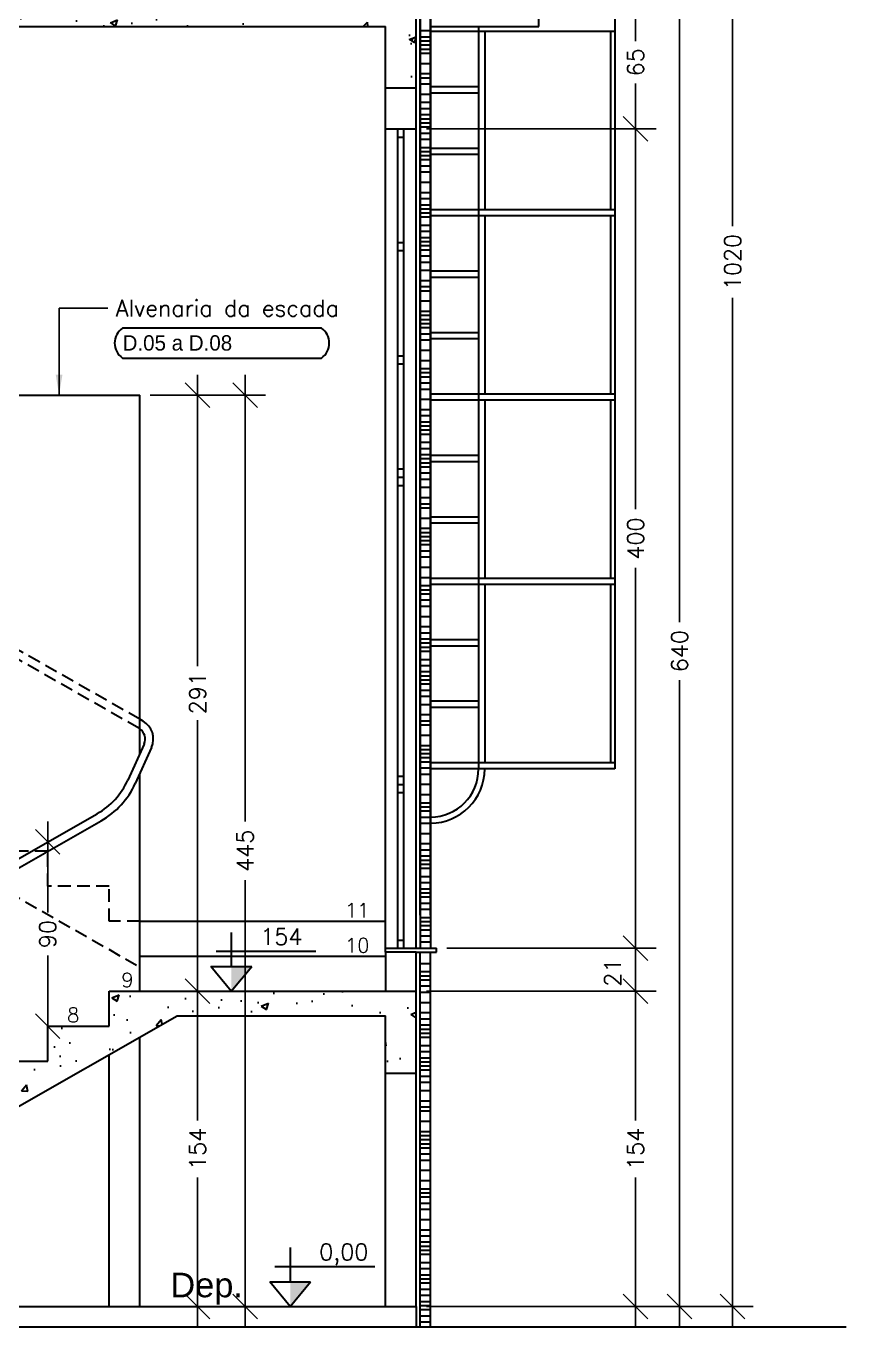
# Model space of a CAD drawing. Header units: millimetres. Extents: x -4228 to 27092, y -6721 to 984.
# Drawn here: x 8662 to 9063, y -6597 to -5962 of the extents above; entities that cross this region are included whole.
import ezdxf
from ezdxf.enums import TextEntityAlignment as Align

# ---------------------------------------------------------------- set-up
doc = ezdxf.new("R2010")
doc.units = ezdxf.units.MM
doc.header["$LTSCALE"] = 50
doc.linetypes.add('HIDDEN2', pattern=[0.1875, 0.125, -0.0625])
doc.layers.get('0').update_dxf_attribs({"lineweight": 0})
for name, color, linetype in [('borda100', 3, 'Continuous'), ('cota', 1, 'Continuous'), ('esquadrias', 3, 'Continuous'), ('guardacorpo', 2, 'Continuous'), ('HACHURA', 2, 'Continuous'), ('PAREDE2', 4, 'Continuous'), ('PAREDES', 6, 'Continuous'), ('PAREDES3', 2, 'Continuous'), ('pedras', 2, 'Continuous'), ('peitoril', 7, 'Continuous'), ('PENA01', 3, 'Continuous'), ('PENA02', 2, 'Continuous'), ('PENA_01', 3, 'Continuous'), ('piso', 2, 'Continuous'), ('QLEADER', 7, 'Continuous'), ('TEXTO', 7, 'Continuous'), ('textocod_100', 7, 'Continuous')]:
    doc.layers.add(name, color=color, linetype=linetype)
doc.styles.add('ARIAL', font='arial.ttf')
doc.styles.add('CODIGO', font='bgothl.ttf')
doc.styles.add('COTA', font='simplex.shx')
doc.styles.add('ROMANS', font='romans.shx')
doc.dimstyles.new('1_50', dxfattribs={"dimscale": 0, "dimtxt": 8, "dimasz": 12, "dimexe": 10, "dimexo": 5, "dimgap": 4, "dimtad": 0, "dimdec": 0, "dimzin": 1, "dimdsep": 46, "dimtxsty": 'ROMANS', "dimblk": 'OBLIQUE', "dimcen": 10, "dimdle": 10, "dimclrd": 1, "dimclre": 1, "dimclrt": 7, "dimaunit": 1, "dimadec": 0, "dimazin": 0, "dimtm": 1e-09, "dimtfac": 1, "dimtdec": 0, "dimtmove": 2, "dimatfit": 3, "dimldrblk": 'OBLIQUE', "dimfxl": 1, "dimtolj": 1, "dimtzin": 0, "dimarcsym": 0})
doc.dimstyles.new('LEADER_50', dxfattribs={"dimscale": 0, "dimtxt": 8, "dimasz": 10, "dimexe": 10, "dimexo": 5, "dimgap": 4, "dimtad": 0, "dimdec": 0, "dimzin": 1, "dimdsep": 46, "dimtxsty": 'ROMANS', "dimcen": 10, "dimdle": 10, "dimclrd": 9, "dimclre": 9, "dimclrt": 7, "dimaunit": 1, "dimadec": 0, "dimazin": 0, "dimtm": 1e-09, "dimtfac": 1, "dimtdec": 0, "dimtmove": 2, "dimatfit": 3, "dimfxl": 1, "dimtolj": 1, "dimtzin": 0, "dimarcsym": 0})

# ---------------------------------------------------------------- blocks, each defined once
blk = doc.blocks.new('_OBLIQUE')
at = {"color": 0, "linetype": 'ByBlock'}
blk.add_line((-0.5, -0.5), (0.5, 0.5), dxfattribs=at)
blk = doc.blocks.new('*D40')
at = {"layer": 'cota', "color": 1, "linetype": 'Continuous', "lineweight": -2}
for p, q in [((8959.78, -6402.01), (8959.78, -6443.01)), ((8867.6, -6412.01), (8969.78, -6412.01)), ((8857.6, -6433.01), (8969.78, -6433.01))]:
    blk.add_line(p, q, dxfattribs=at)
at = {"layer": 'Defpoints', "color": 0, "linetype": 'Continuous', "lineweight": 30}
for p in [(8862.6, -6412.01), (8852.6, -6433.01), (8959.78, -6433.01)]:
    blk.add_point(p, dxfattribs=at)
at = {"layer": 'cota', "color": 1, "linetype": 'Continuous', "lineweight": -2, "xscale": 12, "yscale": 12, "zscale": 12}
for p, rotation in [((8959.78, -6412.01), 90), ((8959.78, -6433.01), 270)]:
    blk.add_blockref('_OBLIQUE', p, dxfattribs=dict(at, rotation=rotation))
at = {"layer": 'cota', "color": 7, "linetype": 'Continuous', "lineweight": 30, "insert": (8948.55, -6423.94), "char_height": 8, "attachment_point": 5, "rotation": 90, "style": 'ROMANS'}
blk.add_mtext('\\A1;21', dxfattribs=at)
blk = doc.blocks.new('*D41')
at = {"layer": 'cota', "color": 1, "linetype": 'Continuous', "lineweight": -2}
for p, q in [((8959.78, -6001.96), (8959.78, -6197.7)), ((8935.89, -6011.96), (8969.78, -6011.96)), ((8959.78, -6422.01), (8959.78, -6226.27)), ((8867.6, -6412.01), (8969.78, -6412.01))]:
    blk.add_line(p, q, dxfattribs=at)
at = {"layer": 'Defpoints', "color": 0, "linetype": 'Continuous', "lineweight": 30}
for p in [(8930.89, -6011.96), (8959.78, -6011.96), (8862.6, -6412.01)]:
    blk.add_point(p, dxfattribs=at)
at = {"layer": 'cota', "color": 1, "linetype": 'Continuous', "lineweight": -2, "xscale": 12, "yscale": 12, "zscale": 12}
for p, rotation in [((8959.78, -6011.96), 90), ((8959.78, -6412.01), 270)]:
    blk.add_blockref('_OBLIQUE', p, dxfattribs=dict(at, rotation=rotation))
at = {"layer": 'cota', "color": 7, "linetype": 'Continuous', "lineweight": 30, "insert": (8959.78, -6211.99), "char_height": 8, "attachment_point": 5, "rotation": 90, "style": 'ROMANS'}
blk.add_mtext('\\A1;400', dxfattribs=at)
blk = doc.blocks.new('*D42')
at = {"layer": 'cota', "color": 1, "linetype": 'Continuous', "lineweight": -2}
for p, q in [((8959.78, -5936.96), (8959.78, -5969.18)), ((8857.6, -5946.96), (8969.78, -5946.96)), ((8959.78, -6021.96), (8959.78, -5989.75)), ((8857.6, -6011.96), (8969.78, -6011.96))]:
    blk.add_line(p, q, dxfattribs=at)
at = {"layer": 'Defpoints', "color": 0, "linetype": 'Continuous', "lineweight": 30}
for p in [(8852.6, -5946.96), (8959.78, -5946.96), (8852.6, -6011.96)]:
    blk.add_point(p, dxfattribs=at)
at = {"layer": 'cota', "color": 1, "linetype": 'Continuous', "lineweight": -2, "xscale": 12, "yscale": 12, "zscale": 12}
for p, rotation in [((8959.78, -5946.96), 90), ((8959.78, -6011.96), 270)]:
    blk.add_blockref('_OBLIQUE', p, dxfattribs=dict(at, rotation=rotation))
at = {"layer": 'cota', "color": 7, "linetype": 'Continuous', "lineweight": 30, "insert": (8959.78, -5979.46), "char_height": 8, "attachment_point": 5, "rotation": 90, "style": 'ROMANS'}
blk.add_mtext('\\A1;65', dxfattribs=at)
blk = doc.blocks.new('*D43')
at = {"layer": 'cota', "color": 1, "linetype": 'Continuous', "lineweight": -2}
for p, q in [((8981.27, -5936.96), (8981.27, -6252.87)), ((8942.89, -5946.96), (8991.27, -5946.96)), ((8981.27, -6596.96), (8981.27, -6281.06)), ((8940.89, -6586.96), (8991.27, -6586.96))]:
    blk.add_line(p, q, dxfattribs=at)
at = {"layer": 'Defpoints', "color": 0, "linetype": 'Continuous', "lineweight": 30}
for p in [(8937.89, -5946.96), (8935.89, -6586.96), (8981.27, -6586.96)]:
    blk.add_point(p, dxfattribs=at)
at = {"layer": 'cota', "color": 1, "linetype": 'Continuous', "lineweight": -2, "xscale": 12, "yscale": 12, "zscale": 12}
for p, rotation in [((8981.27, -5946.96), 90), ((8981.27, -6586.96), 270)]:
    blk.add_blockref('_OBLIQUE', p, dxfattribs=dict(at, rotation=rotation))
at = {"layer": 'cota', "color": 7, "linetype": 'Continuous', "lineweight": 30, "insert": (8981.27, -6266.96), "char_height": 8, "attachment_point": 5, "rotation": 90, "style": 'ROMANS'}
blk.add_mtext('\\A1;640', dxfattribs=at)
blk = doc.blocks.new('*D50')
at = {"layer": 'cota', "color": 1, "linetype": 'Continuous', "lineweight": -2}
for p, q in [((9007.2, -5556.96), (9007.2, -6059.44)), ((8866.6, -5566.96), (9017.2, -5566.96)), ((9007.2, -6596.96), (9007.2, -6094.48)), ((8957.83, -6586.96), (9017.2, -6586.96))]:
    blk.add_line(p, q, dxfattribs=at)
at = {"layer": 'Defpoints', "color": 0, "linetype": 'Continuous', "lineweight": 30}
for p in [(8861.6, -5566.96), (8952.83, -6586.96), (9007.2, -6586.96)]:
    blk.add_point(p, dxfattribs=at)
at = {"layer": 'cota', "color": 1, "linetype": 'Continuous', "lineweight": -2, "xscale": 12, "yscale": 12, "zscale": 12}
for p, rotation in [((9007.2, -5566.96), 90), ((9007.2, -6586.96), 270)]:
    blk.add_blockref('_OBLIQUE', p, dxfattribs=dict(at, rotation=rotation))
at = {"layer": 'cota', "color": 7, "linetype": 'Continuous', "lineweight": 30, "insert": (9007.2, -6076.96), "char_height": 8, "attachment_point": 5, "rotation": 90, "style": 'ROMANS'}
blk.add_mtext('\\A1;1020', dxfattribs=at)
blk = doc.blocks.new('*D51')
at = {"layer": 'cota', "color": 1, "linetype": 'Continuous', "lineweight": -2}
for p, q in [((8769.08, -6131.96), (8769.08, -6350.18)), ((8722.6, -6141.96), (8779.08, -6141.96)), ((8769.08, -6596.96), (8769.08, -6378.75)), ((8729.21, -6586.96), (8779.08, -6586.96))]:
    blk.add_line(p, q, dxfattribs=at)
at = {"layer": 'Defpoints', "color": 0, "linetype": 'Continuous', "lineweight": 30}
for p in [(8717.6, -6141.96), (8724.21, -6586.96), (8769.08, -6586.96)]:
    blk.add_point(p, dxfattribs=at)
at = {"layer": 'cota', "color": 1, "linetype": 'Continuous', "lineweight": -2, "xscale": 12, "yscale": 12, "zscale": 12}
for p, rotation in [((8769.08, -6141.96), 90), ((8769.08, -6586.96), 270)]:
    blk.add_blockref('_OBLIQUE', p, dxfattribs=dict(at, rotation=rotation))
at = {"layer": 'cota', "color": 7, "linetype": 'Continuous', "lineweight": 30, "insert": (8769.08, -6364.46), "char_height": 8, "attachment_point": 5, "rotation": 90, "style": 'ROMANS'}
blk.add_mtext('\\A1;445', dxfattribs=at)
blk = doc.blocks.new('*D52')
at = {"layer": 'cota', "color": 1, "linetype": 'Continuous', "lineweight": -2}
for p, q in [((8745.81, -6131.96), (8745.81, -6274.34)), ((8722.6, -6141.96), (8755.81, -6141.96)), ((8745.81, -6443.01), (8745.81, -6300.63)), ((8722.6, -6433.01), (8755.81, -6433.01))]:
    blk.add_line(p, q, dxfattribs=at)
at = {"layer": 'Defpoints', "color": 0, "linetype": 'Continuous', "lineweight": 30}
for p in [(8717.6, -6141.96), (8717.6, -6433.01), (8745.81, -6433.01)]:
    blk.add_point(p, dxfattribs=at)
at = {"layer": 'cota', "color": 1, "linetype": 'Continuous', "lineweight": -2, "xscale": 12, "yscale": 12, "zscale": 12}
for p, rotation in [((8745.81, -6141.96), 90), ((8745.81, -6433.01), 270)]:
    blk.add_blockref('_OBLIQUE', p, dxfattribs=dict(at, rotation=rotation))
at = {"layer": 'cota', "color": 7, "linetype": 'Continuous', "lineweight": 30, "insert": (8745.81, -6287.49), "char_height": 8, "attachment_point": 5, "rotation": 90, "style": 'ROMANS'}
blk.add_mtext('\\A1;291', dxfattribs=at)
blk = doc.blocks.new('*D53')
at = {"layer": 'cota', "color": 1, "linetype": 'Continuous', "lineweight": -2}
for p, q in [((8745.81, -6423.01), (8745.81, -6496.08)), ((8722.6, -6433.01), (8755.81, -6433.01)), ((8745.81, -6596.96), (8745.81, -6523.89)), ((8739.18, -6586.96), (8755.81, -6586.96))]:
    blk.add_line(p, q, dxfattribs=at)
at = {"layer": 'Defpoints', "color": 0, "linetype": 'Continuous', "lineweight": 30}
for p in [(8717.6, -6433.01), (8734.18, -6586.96), (8745.81, -6586.96)]:
    blk.add_point(p, dxfattribs=at)
at = {"layer": 'cota', "color": 1, "linetype": 'Continuous', "lineweight": -2, "xscale": 12, "yscale": 12, "zscale": 12}
for p, rotation in [((8745.81, -6433.01), 90), ((8745.81, -6586.96), 270)]:
    blk.add_blockref('_OBLIQUE', p, dxfattribs=dict(at, rotation=rotation))
at = {"layer": 'cota', "color": 7, "linetype": 'Continuous', "lineweight": 30, "insert": (8745.81, -6509.99), "char_height": 8, "attachment_point": 5, "rotation": 90, "style": 'ROMANS'}
blk.add_mtext('\\A1;154', dxfattribs=at)
blk = doc.blocks.new('*D62')
at = {"layer": 'cota', "color": 1, "linetype": 'Continuous', "lineweight": -2}
for p, q in [((8672.6, -6350.12), (8672.6, -6394.64)), ((8672.6, -6460.12), (8672.6, -6415.6))]:
    blk.add_line(p, q, dxfattribs=at)
at = {"layer": 'Defpoints', "color": 0, "linetype": 'Continuous', "lineweight": 30}
for p in [(8672.6, -6360.12), (8672.6, -6450.12), (8672.6, -6450.12)]:
    blk.add_point(p, dxfattribs=at)
at = {"layer": 'cota', "color": 1, "linetype": 'Continuous', "lineweight": -2, "xscale": 12, "yscale": 12, "zscale": 12}
for p, rotation in [((8672.6, -6360.12), 90), ((8672.6, -6450.12), 270)]:
    blk.add_blockref('_OBLIQUE', p, dxfattribs=dict(at, rotation=rotation))
at = {"layer": 'cota', "color": 7, "linetype": 'Continuous', "lineweight": 30, "insert": (8672.6, -6405.12), "char_height": 8, "attachment_point": 5, "rotation": 90, "style": 'ROMANS'}
blk.add_mtext('\\A1;90', dxfattribs=at)
blk = doc.blocks.new('*D70')
at = {"layer": 'cota', "color": 1, "linetype": 'Continuous', "lineweight": -2}
for p, q in [((8959.78, -6423.01), (8959.78, -6496.08)), ((8948.49, -6433.01), (8969.78, -6433.01)), ((8959.78, -6596.96), (8959.78, -6523.89)), ((8857.6, -6586.96), (8969.78, -6586.96))]:
    blk.add_line(p, q, dxfattribs=at)
at = {"layer": 'Defpoints', "color": 0, "linetype": 'Continuous', "lineweight": 30}
for p in [(8943.49, -6433.01), (8852.6, -6586.96), (8959.78, -6586.96)]:
    blk.add_point(p, dxfattribs=at)
at = {"layer": 'cota', "color": 1, "linetype": 'Continuous', "lineweight": -2, "xscale": 12, "yscale": 12, "zscale": 12}
for p, rotation in [((8959.78, -6433.01), 90), ((8959.78, -6586.96), 270)]:
    blk.add_blockref('_OBLIQUE', p, dxfattribs=dict(at, rotation=rotation))
at = {"layer": 'cota', "color": 7, "linetype": 'Continuous', "lineweight": 30, "insert": (8959.78, -6509.99), "char_height": 8, "attachment_point": 5, "rotation": 90, "style": 'ROMANS'}
blk.add_mtext('\\A1;154', dxfattribs=at)

msp = doc.modelspace()

# ---------------------------------------------------------------- hatches: boundary and pattern name
at = {"layer": 'HACHURA', "linetype": 'Continuous', "lineweight": 30}
h = msp.add_hatch(dxfattribs=at)
h.set_pattern_fill('AR-CONC', color=256, scale=0.2, style=0)
h.set_pattern_definition([(50, (5738.18, -492.775), (36.43693, -3.18782), [3.81, -41.91]), (355, (5738.18, -492.775), (-7.04857, 38.21133), [3.048, -33.528]), (100.451, (5741.217, -493.04), (29.3885, 35.02334), [3.238, -35.618]), (46.1842, (5738.18, -482.615), (54.2158, -8.40847), [5.715, -62.865]), (96.6356, (5742.7, -483.316), (47.48085, 49.4851), [4.857, -53.427]), (351.184, (5738.18, -482.615), (47.4809, 49.485), [4.572, -50.292]), (21, (5743.26, -485.155), (30.32298, -20.4531), [3.81, -41.91]), (326, (5743.26, -485.155), (12.3604, 36.8376), [3.048, -33.528]), (71.4514, (5745.787, -486.86), (42.6833, 16.38457), [3.238, -35.618]), (37.5, (5738.18, -492.775), (0.61772, 16.911008), [0, -33.1216, 0, -34.036, 0, -33.655]), (7.5, (5738.18, -492.775), (13.36393, 20.036115), [0, -19.4056, 0, -32.3596, 0, -12.827]), (327.5, (5726.852, -492.775), (27.11812, -1.14575), [0, -12.7, 0, -39.624, 0, -52.578]), (317.5, (5721.772, -492.775), (29.62584, 5.0853), [0, -16.51, 0, -26.3144, 0, -37.338])])
h.paths.add_polyline_path([(8852.6, -5991.96), (8852.6, -5946.96), (8497.6, -5946.96), (8497.6, -5911.96), (8482.6, -5911.96), (8482.6, -5946.96), (8172.6, -5946.96), (8172.6, -5911.96), (8157.6, -5911.96), (8157.6, -5946.96), (8032.6, -5946.96), (8032.6, -5941.96), (8017.6, -5941.96), (8017.6, -5961.96), (8837.6, -5961.96), (8837.6, -5991.96)])
h = msp.add_hatch(dxfattribs=at)
h.set_pattern_fill('AR-CONC', color=256, scale=0.2, style=0)
h.set_pattern_definition([(50, (6833.308, -5908.308), (36.43693, -3.1878), [3.81, -41.91]), (355, (6833.31, -5908.308), (-7.04857, 38.2113), [3.048, -33.528]), (100.451, (6836.345, -5908.573), (29.3885, 35.02334), [3.238, -35.618]), (46.1842, (6833.31, -5898.148), (54.2158, -8.4085), [5.715, -62.865]), (96.6356, (6837.826, -5898.85), (47.4808, 49.4851), [4.857, -53.427]), (351.184, (6833.31, -5898.15), (47.4809, 49.485), [4.572, -50.292]), (21, (6838.388, -5900.688), (30.32298, -20.4531), [3.81, -41.91]), (326, (6838.39, -5900.688), (12.3604, 36.8376), [3.048, -33.528]), (71.4514, (6840.915, -5902.392), (42.6833, 16.3846), [3.238, -35.618]), (37.5, (6833.308, -5908.308), (0.61772, 16.91101), [0, -33.1216, 0, -34.036, 0, -33.655]), (7.5, (6833.308, -5908.308), (13.36393, 20.03611), [0, -19.4056, 0, -32.3596, 0, -12.827]), (327.5, (6821.98, -5908.308), (27.11812, -1.14575), [0, -12.7, 0, -39.624, 0, -52.578]), (317.5, (6816.9, -5908.308), (29.62584, 5.0853), [0, -16.51, 0, -26.3144, 0, -37.338])])
h.paths.add_polyline_path([(8735.78, -6445.01), (8837.6, -6445.01), (8837.6, -6473.01), (8852.6, -6473.01), (8852.6, -6433.01), (8702.6, -6433.01), (8702.6, -6450.12), (8672.6, -6450.12), (8672.6, -6467.22), (8642.6, -6467.22), (8642.6, -6484.33), (8612.6, -6484.33), (8612.6, -6501.43), (8582.6, -6501.43), (8582.6, -6518.54), (8552.6, -6518.54), (8552.6, -6535.65), (8522.6, -6535.65), (8522.6, -6552.75), (8492.6, -6552.75), (8492.6, -6569.86), (8462.6, -6569.86), (8462.6, -6586.96), (8492.6, -6586.96), (8492.6, -6583.67)])

# ---------------------------------------------------------------- linework, layer by layer
at = {"layer": 'borda100', "color": 9, "linetype": 'Continuous', "lineweight": 30}
msp.add_lwpolyline([(8806.32, -6123.83, 0.525115), (8806.32, -6109.22), (8709.15, -6109.22, 0.525115), (8709.15, -6123.83)], format="xyb", close=True, dxfattribs=at)
at = {"layer": 'esquadrias', "linetype": 'Continuous', "lineweight": 30}
for p, q in [((8837.6, -6412.01), (8837.6, -6011.96)), ((8852.6, -6412.01), (8852.6, -6011.96))]:
    msp.add_line(p, q, dxfattribs=at)
at = {"layer": 'esquadrias', "color": 2, "linetype": 'Continuous', "lineweight": 30}
for p, q in [((8843.6, -6412.01), (8843.6, -6011.96)), ((8846.6, -6412.01), (8846.6, -6011.96))]:
    msp.add_line(p, q, dxfattribs=at)
at = {"layer": 'guardacorpo', "linetype": 'Continuous', "lineweight": 30}
for p, q in [((8719.17, -6301.15), (8717.6, -6300.25)), ((8719.68, -6312.31), (8711.72, -6329.91)), ((8723.33, -6313.96), (8715.36, -6331.56)), ((8478.57, -6470.75), (8696.75, -6346.35)), ((8480.55, -6474.22), (8698.73, -6349.82))]:
    msp.add_line(p, q, dxfattribs=at)
for centre, radius, start, end in [((8714.22, -6309.84), 10, 335.65671, 60.30918), ((8714.22, -6309.84), 6, 335.65671, 55.73522), ((8678.92, -6315.08), 36, 299.69023, 335.65671), ((8678.92, -6315.08), 40, 299.69023, 335.65671)]:
    msp.add_arc(centre, radius, start, end, dxfattribs=at)
at = {"layer": 'PAREDE2', "linetype": 'Continuous', "lineweight": 30}
for p, q in [((8482.6, -6141.96), (8717.6, -6141.96)), ((8717.6, -6316.93), (8717.6, -6141.96)), ((8717.6, -6432.73), (8717.6, -6326.63))]:
    msp.add_line(p, q, dxfattribs=at)
at = {"layer": 'PAREDES', "linetype": 'Continuous', "lineweight": 30}
for p, q in [((8852.6, -6011.96), (8852.6, -5568.96)), ((8017.6, -5961.96), (8837.6, -5961.96)), ((8837.6, -6011.96), (8837.6, -5961.96)), ((8837.6, -5991.96), (8852.6, -5991.96)), ((8837.6, -6011.96), (8852.6, -6011.96)), ((8837.6, -6414.01), (8837.6, -6433.01)), ((8852.6, -6414.01), (8837.6, -6414.01)), ((8852.6, -6586.96), (8852.6, -6414.01)), ((8702.6, -6450.12), (8702.6, -6433.01)), ((8702.6, -6433.01), (8852.6, -6433.01)), ((8702.6, -6433.01), (8732.6, -6433.01)), ((8492.6, -6583.67), (8735.78, -6445.01)), ((8702.6, -6450.12), (8702.6, -6446.83)), ((8735.78, -6445.01), (8837.6, -6445.01)), ((8837.6, -6586.96), (8837.6, -6445.01)), ((8672.6, -6467.22), (8672.6, -6450.12)), ((8672.6, -6450.12), (8702.6, -6450.12)), ((8717.6, -6586.96), (8717.6, -6455.38)), ((8702.6, -6586.96), (8702.6, -6463.93)), ((8642.6, -6467.22), (8672.6, -6467.22)), ((8837.6, -6473.01), (8852.6, -6473.01))]:
    msp.add_line(p, q, dxfattribs=at)
at = {"layer": 'PAREDES3', "linetype": 'Continuous', "lineweight": 30}
for p, q in [((8854.6, -5568.96), (8854.6, -6412.01)), ((8859.6, -5568.96), (8859.6, -6412.01)), ((8854.6, -6395.91), (8854.6, -5598.96)), ((8859.6, -6395.91), (8859.6, -5598.96)), ((8912.6, -5961.96), (8912.6, -5941.96)), ((8859.6, -5961.96), (8912.6, -5961.96)), ((8854.6, -6596.96), (8854.6, -6414.01)), ((8859.6, -6596.96), (8859.6, -6414.01))]:
    msp.add_line(p, q, dxfattribs=at)
at = {"layer": 'pedras', "color": 55, "linetype": 'Continuous', "lineweight": 30}
for p, q in [((8854.6, -5963.96), (8859.6, -5963.96)), ((8854.6, -5966.96), (8859.6, -5966.96)), ((8854.6, -5968.96), (8859.6, -5968.96)), ((8854.6, -5970.96), (8859.6, -5970.96)), ((8854.6, -5972.96), (8859.6, -5972.96)), ((8854.6, -5974.96), (8859.6, -5974.96)), ((8854.6, -5979.96), (8859.6, -5979.96)), ((8854.6, -5984.96), (8859.6, -5984.96)), ((8854.6, -5986.96), (8859.6, -5986.96)), ((8854.6, -5989.96), (8859.6, -5989.96)), ((8854.6, -5994.96), (8859.6, -5994.96)), ((8854.6, -5998.96), (8859.6, -5998.96)), ((8854.6, -6001.96), (8859.6, -6001.96)), ((8854.6, -6004.96), (8859.6, -6004.96)), ((8854.6, -6006.96), (8859.6, -6006.96)), ((8854.6, -6008.96), (8859.6, -6008.96)), ((8854.6, -6010.96), (8859.6, -6010.96)), ((8854.6, -6013.96), (8859.6, -6013.96)), ((8854.6, -6016.96), (8859.6, -6016.96)), ((8854.6, -6020.96), (8859.6, -6020.96)), ((8854.6, -6022.96), (8859.6, -6022.96)), ((8854.6, -6024.96), (8859.6, -6024.96)), ((8854.6, -6026.96), (8859.6, -6026.96)), ((8854.6, -6029.96), (8859.6, -6029.96)), ((8854.6, -6032.96), (8859.6, -6032.96)), ((8854.6, -6037.96), (8859.6, -6037.96)), ((8854.6, -6037.96), (8859.6, -6037.96)), ((8854.6, -6042.96), (8859.6, -6042.96)), ((8854.6, -6045.96), (8859.6, -6045.96)), ((8854.6, -6048.96), (8859.6, -6048.96)), ((8854.6, -6050.96), (8859.6, -6050.96)), ((8854.6, -6052.96), (8859.6, -6052.96)), ((8854.6, -6054.96), (8859.6, -6054.96)), ((8854.6, -6058.96), (8859.6, -6058.96)), ((8854.6, -6061.96), (8859.6, -6061.96)), ((8854.6, -6064.96), (8859.6, -6064.96)), ((8854.6, -6066.96), (8859.6, -6066.96)), ((8854.6, -6068.96), (8859.6, -6068.96)), ((8854.6, -6070.96), (8859.6, -6070.96)), ((8854.6, -6073.96), (8859.6, -6073.96)), ((8854.6, -6076.96), (8859.6, -6076.96)), ((8854.6, -6080.96), (8859.6, -6080.96)), ((8854.6, -6085.96), (8859.6, -6085.96)), ((8854.6, -6088.96), (8859.6, -6088.96)), ((8854.6, -6090.96), (8859.6, -6090.96)), ((8854.6, -6095.96), (8859.6, -6095.96)), ((8854.6, -6100.96), (8859.6, -6100.96)), ((8854.6, -6102.96), (8859.6, -6102.96)), ((8854.6, -6104.96), (8859.6, -6104.96)), ((8854.6, -6106.96), (8859.6, -6106.96)), ((8854.6, -6108.96), (8859.6, -6108.96)), ((8854.6, -6111.96), (8859.6, -6111.96)), ((8854.6, -6114.96), (8859.6, -6114.96)), ((8854.6, -6119.96), (8859.6, -6119.96)), ((8854.6, -6124.96), (8859.6, -6124.96)), ((8854.6, -6128.96), (8859.6, -6128.96)), ((8854.6, -6130.96), (8859.6, -6130.96)), ((8854.6, -6132.96), (8859.6, -6132.96)), ((8854.6, -6135.96), (8859.6, -6135.96)), ((8854.6, -6138.96), (8859.6, -6138.96)), ((8854.6, -6143.96), (8859.6, -6143.96)), ((8854.6, -6148.96), (8859.6, -6148.96)), ((8854.6, -6151.96), (8859.6, -6151.96)), ((8854.6, -6154.96), (8859.6, -6154.96)), ((8854.6, -6156.96), (8859.6, -6156.96)), ((8854.6, -6158.96), (8859.6, -6158.96)), ((8854.6, -6160.96), (8859.6, -6160.96)), ((8854.6, -6164.96), (8859.6, -6164.96)), ((8854.6, -6167.96), (8859.6, -6167.96)), ((8854.6, -6170.96), (8859.6, -6170.96)), ((8854.6, -6172.96), (8859.6, -6172.96)), ((8854.6, -6174.96), (8859.6, -6174.96)), ((8854.6, -6176.96), (8859.6, -6176.96)), ((8854.6, -6179.96), (8859.6, -6179.96)), ((8854.6, -6182.96), (8859.6, -6182.96)), ((8854.6, -6186.96), (8859.6, -6186.96)), ((8854.6, -6191.96), (8859.6, -6191.96)), ((8854.6, -6194.96), (8859.6, -6194.96)), ((8854.6, -6196.96), (8859.6, -6196.96)), ((8854.6, -6201.96), (8859.6, -6201.96)), ((8854.6, -6206.96), (8859.6, -6206.96)), ((8854.6, -6208.96), (8859.6, -6208.96)), ((8854.6, -6210.96), (8859.6, -6210.96)), ((8854.6, -6212.96), (8859.6, -6212.96)), ((8854.6, -6214.96), (8859.6, -6214.96)), ((8854.6, -6217.96), (8859.6, -6217.96)), ((8854.6, -6220.96), (8859.6, -6220.96)), ((8854.6, -6225.96), (8859.6, -6225.96)), ((8854.6, -6230.96), (8859.6, -6230.96)), ((8854.6, -6234.96), (8859.6, -6234.96)), ((8854.6, -6236.96), (8859.6, -6236.96)), ((8854.6, -6238.96), (8859.6, -6238.96)), ((8854.6, -6241.96), (8859.6, -6241.96)), ((8854.6, -6244.96), (8859.6, -6244.96)), ((8854.6, -6249.96), (8859.6, -6249.96)), ((8854.6, -6254.96), (8859.6, -6254.96)), ((8854.6, -6257.96), (8859.6, -6257.96)), ((8854.6, -6260.96), (8859.6, -6260.96)), ((8854.6, -6262.96), (8859.6, -6262.96)), ((8854.6, -6264.96), (8859.6, -6264.96)), ((8854.6, -6266.96), (8859.6, -6266.96)), ((8854.6, -6270.96), (8859.6, -6270.96)), ((8854.6, -6273.96), (8859.6, -6273.96)), ((8854.6, -6276.96), (8859.6, -6276.96)), ((8854.6, -6278.96), (8859.6, -6278.96)), ((8854.6, -6280.96), (8859.6, -6280.96)), ((8854.6, -6282.96), (8859.6, -6282.96)), ((8854.6, -6285.96), (8859.6, -6285.96)), ((8854.6, -6288.96), (8859.6, -6288.96)), ((8854.6, -6292.96), (8859.6, -6292.96)), ((8854.6, -6297.96), (8859.6, -6297.96)), ((8854.6, -6300.96), (8859.6, -6300.96)), ((8854.6, -6302.96), (8859.6, -6302.96)), ((8854.6, -6307.96), (8859.6, -6307.96)), ((8854.6, -6312.96), (8859.6, -6312.96)), ((8854.6, -6314.96), (8859.6, -6314.96)), ((8854.6, -6316.96), (8859.6, -6316.96)), ((8854.6, -6318.96), (8859.6, -6318.96)), ((8854.6, -6320.96), (8859.6, -6320.96)), ((8854.6, -6323.96), (8859.6, -6323.96)), ((8854.6, -6326.96), (8859.6, -6326.96)), ((8854.6, -6331.96), (8859.6, -6331.96)), ((8854.6, -6336.96), (8859.6, -6336.96)), ((8854.6, -6340.96), (8859.6, -6340.96)), ((8854.6, -6342.96), (8859.6, -6342.96)), ((8854.6, -6344.96), (8859.6, -6344.96)), ((8854.6, -6347.96), (8859.6, -6347.96)), ((8854.6, -6350.96), (8859.6, -6350.96)), ((8854.6, -6355.96), (8859.6, -6355.96)), ((8854.6, -6360.96), (8859.6, -6360.96)), ((8854.6, -6363.96), (8859.6, -6363.96)), ((8854.6, -6366.96), (8859.6, -6366.96)), ((8854.6, -6368.96), (8859.6, -6368.96)), ((8854.6, -6370.96), (8859.6, -6370.96)), ((8854.6, -6372.96), (8859.6, -6372.96)), ((8854.6, -6376.96), (8859.6, -6376.96)), ((8854.6, -6379.96), (8859.6, -6379.96)), ((8854.6, -6382.96), (8859.6, -6382.96)), ((8854.6, -6384.96), (8859.6, -6384.96)), ((8854.6, -6386.96), (8859.6, -6386.96)), ((8854.6, -6389.96), (8859.6, -6389.96)), ((8854.6, -6392.96), (8859.6, -6392.96)), ((8854.6, -6396.96), (8859.6, -6396.96)), ((8854.6, -6398.96), (8859.6, -6398.96)), ((8854.6, -6400.96), (8859.6, -6400.96)), ((8854.6, -6402.96), (8859.6, -6402.96)), ((8854.6, -6405.96), (8859.6, -6405.96)), ((8854.6, -6408.96), (8859.6, -6408.96)), ((8854.6, -6419.46), (8859.6, -6419.46)), ((8854.6, -6423.46), (8859.6, -6423.46)), ((8854.6, -6425.46), (8859.6, -6425.46)), ((8854.6, -6427.46), (8859.6, -6427.46)), ((8854.6, -6430.46), (8859.6, -6430.46)), ((8854.6, -6433.46), (8859.6, -6433.46)), ((8854.6, -6438.46), (8859.6, -6438.46)), ((8854.6, -6443.46), (8859.6, -6443.46)), ((8854.6, -6446.46), (8859.6, -6446.46)), ((8854.6, -6449.46), (8859.6, -6449.46)), ((8854.6, -6451.46), (8859.6, -6451.46)), ((8854.6, -6453.46), (8859.6, -6453.46)), ((8854.6, -6455.46), (8859.6, -6455.46)), ((8854.6, -6459.46), (8859.6, -6459.46)), ((8854.6, -6462.46), (8859.6, -6462.46)), ((8854.6, -6465.46), (8859.6, -6465.46)), ((8854.6, -6467.46), (8859.6, -6467.46)), ((8854.6, -6469.46), (8859.6, -6469.46)), ((8854.6, -6471.46), (8859.6, -6471.46)), ((8854.6, -6474.46), (8859.6, -6474.46)), ((8854.6, -6477.46), (8859.6, -6477.46)), ((8854.6, -6481.46), (8859.6, -6481.46)), ((8854.6, -6486.46), (8859.6, -6486.46)), ((8854.6, -6489.46), (8859.6, -6489.46)), ((8854.6, -6491.46), (8859.6, -6491.46)), ((8854.6, -6496.46), (8859.6, -6496.46)), ((8854.6, -6501.46), (8859.6, -6501.46)), ((8854.6, -6503.46), (8859.6, -6503.46)), ((8854.6, -6505.46), (8859.6, -6505.46)), ((8854.6, -6507.46), (8859.6, -6507.46)), ((8854.6, -6509.46), (8859.6, -6509.46)), ((8854.6, -6512.46), (8859.6, -6512.46)), ((8854.6, -6515.46), (8859.6, -6515.46)), ((8854.6, -6520.46), (8859.6, -6520.46)), ((8854.6, -6525.46), (8859.6, -6525.46)), ((8854.6, -6529.46), (8859.6, -6529.46)), ((8854.6, -6531.46), (8859.6, -6531.46)), ((8854.6, -6533.46), (8859.6, -6533.46)), ((8854.6, -6536.46), (8859.6, -6536.46)), ((8854.6, -6539.46), (8859.6, -6539.46)), ((8854.6, -6544.46), (8859.6, -6544.46)), ((8854.6, -6549.46), (8859.6, -6549.46)), ((8854.6, -6552.46), (8859.6, -6552.46)), ((8854.6, -6555.46), (8859.6, -6555.46)), ((8854.6, -6557.46), (8859.6, -6557.46)), ((8854.6, -6559.46), (8859.6, -6559.46)), ((8854.6, -6561.46), (8859.6, -6561.46)), ((8854.6, -6565.46), (8859.6, -6565.46)), ((8854.6, -6568.46), (8859.6, -6568.46)), ((8854.6, -6571.46), (8859.6, -6571.46)), ((8854.6, -6573.46), (8859.6, -6573.46)), ((8854.6, -6575.46), (8859.6, -6575.46)), ((8854.6, -6578.46), (8859.6, -6578.46)), ((8854.6, -6581.46), (8859.6, -6581.46)), ((8854.6, -6584.46), (8859.6, -6584.46)), ((8854.6, -6586.46), (8859.6, -6586.46)), ((8854.6, -6588.46), (8859.6, -6588.46)), ((8854.6, -6591.46), (8859.6, -6591.46)), ((8854.6, -6594.46), (8859.6, -6594.46))]:
    msp.add_line(p, q, dxfattribs=at)
at = {"layer": 'peitoril', "color": 2, "linetype": 'Continuous', "lineweight": 30}
for p, q in [((8843.6, -6015.96), (8846.6, -6015.96)), ((8843.6, -6067.35), (8846.6, -6067.35)), ((8843.6, -6071.35), (8846.6, -6071.35)), ((8843.6, -6122.68), (8846.6, -6122.68)), ((8843.6, -6126.68), (8846.6, -6126.68)), ((8843.6, -6178.01), (8846.6, -6178.01)), ((8843.6, -6182.01), (8846.6, -6182.01)), ((8843.6, -6186.01), (8846.6, -6186.01)), ((8843.6, -6328.01), (8846.6, -6328.01)), ((8843.6, -6332.01), (8846.6, -6332.01)), ((8843.6, -6336.01), (8846.6, -6336.01)), ((8843.6, -6408.01), (8846.6, -6408.01)), ((8837.6, -6412.01), (8862.6, -6412.01)), ((8837.6, -6414.01), (8837.6, -6412.01)), ((8852.6, -6414.01), (8862.6, -6414.01)), ((8862.6, -6414.01), (8862.6, -6412.01))]:
    msp.add_line(p, q, dxfattribs=at)
at = {"layer": 'PENA01', "lineweight": 30}
for p, q in [((8762.29, -6404.26), (8762.29, -6421.01)), ((8754.85, -6413.5), (8803.58, -6413.5)), ((8752.29, -6421.01), (8772.29, -6421.01)), ((8762.29, -6433.01), (8752.29, -6421.01)), ((8762.29, -6433.01), (8772.29, -6421.01)), ((8791.07, -6558.21), (8791.07, -6574.96)), ((8783.63, -6567.45), (8832.36, -6567.45)), ((8781.07, -6574.96), (8801.07, -6574.96)), ((8791.07, -6586.96), (8781.07, -6574.96)), ((8791.07, -6586.96), (8801.07, -6574.96))]:
    msp.add_line(p, q, dxfattribs=at)
for points in [[(8762.29, -6433.01), (8762.29, -6421.01), (8762.29, -6433.01), (8772.29, -6421.01)], [(8791.07, -6586.96), (8791.07, -6574.96), (8791.07, -6586.96), (8801.07, -6574.96)]]:
    msp.add_solid(points, dxfattribs=at)
at = {"layer": 'PENA_01', "linetype": 'Continuous', "lineweight": 30}
for p, q in [((8949.6, -5511.46), (8949.6, -6324.46)), ((8949.6, -5964.46), (8859.6, -5964.46)), ((8883.1, -5961.96), (8883.1, -6324.46)), ((8886.1, -5964.46), (8886.1, -6051.46)), ((8947.6, -5964.46), (8947.6, -6051.46)), ((8883.1, -5991.46), (8859.6, -5991.46)), ((8883.1, -5994.46), (8859.6, -5994.46)), ((8883.1, -6021.46), (8859.6, -6021.46)), ((8883.1, -6024.46), (8859.6, -6024.46)), ((8949.6, -6051.46), (8859.6, -6051.46)), ((8949.6, -6054.46), (8859.6, -6054.46)), ((8886.1, -6054.46), (8886.1, -6141.46)), ((8947.6, -6054.46), (8947.6, -6141.46)), ((8883.1, -6081.46), (8859.6, -6081.46)), ((8883.1, -6084.46), (8859.6, -6084.46)), ((8883.1, -6111.46), (8859.6, -6111.46)), ((8883.1, -6114.46), (8859.6, -6114.46)), ((8949.6, -6141.46), (8859.6, -6141.46)), ((8949.6, -6144.46), (8859.6, -6144.46)), ((8886.1, -6144.46), (8886.1, -6231.46)), ((8947.6, -6144.46), (8947.6, -6231.46)), ((8883.1, -6171.46), (8859.6, -6171.46)), ((8883.1, -6174.46), (8859.6, -6174.46)), ((8883.1, -6201.46), (8859.6, -6201.46)), ((8883.1, -6204.46), (8859.6, -6204.46)), ((8949.6, -6231.46), (8859.6, -6231.46)), ((8949.6, -6234.46), (8859.6, -6234.46)), ((8886.1, -6234.46), (8886.1, -6321.46)), ((8947.6, -6234.46), (8947.6, -6321.46)), ((8883.1, -6261.46), (8859.6, -6261.46)), ((8883.1, -6264.46), (8859.6, -6264.46)), ((8883.1, -6291.46), (8859.6, -6291.46)), ((8883.1, -6294.46), (8859.6, -6294.46)), ((8949.6, -6321.46), (8859.6, -6321.46)), ((8949.6, -6324.46), (8859.6, -6324.46))]:
    msp.add_line(p, q, dxfattribs=at)
for radius in [23.5, 26.5]:
    msp.add_arc((8859.6, -6324.46), radius, 270, 0, dxfattribs=at)
at = {"layer": 'piso', "color": 3, "linetype": 'HIDDEN2', "lineweight": 30}
for p, q in [((8717.6, -6300.25), (8482.6, -6166.26)), ((8717.19, -6304.62), (8479.7, -6169.21)), ((8482.6, -6287.18), (8717.6, -6421.17)), ((8672.6, -6364.59), (8642.6, -6364.59)), ((8672.6, -6381.7), (8672.6, -6364.59)), ((8702.6, -6381.7), (8672.6, -6381.7)), ((8702.6, -6398.8), (8702.6, -6381.7)), ((8717.6, -6398.8), (8702.6, -6398.8))]:
    msp.add_line(p, q, dxfattribs=at)
at = {"layer": 'piso', "linetype": 'Continuous', "lineweight": 30}
msp.add_line((8717.6, -6398.8), (8837.6, -6398.8), dxfattribs=at)
at = {"layer": 'piso', "color": 4, "linetype": 'Continuous', "lineweight": 30}
msp.add_line((8717.6, -6415.91), (8837.6, -6415.91), dxfattribs=at)
at = {"layer": 'piso', "color": 6, "linetype": 'Continuous', "lineweight": 30}
for p, q in [((8258.1, -6586.96), (8852.6, -6586.96)), ((8852.6, -6586.96), (8852.6, -6596.96))]:
    msp.add_line(p, q, dxfattribs=at)
at = {"layer": 'piso', "color": 8, "linetype": 'Continuous', "lineweight": 30}
msp.add_line((7292.6, -6596.96), (9062.6, -6596.96), dxfattribs=at)
at = {"layer": 'piso', "color": 3, "linetype": 'HIDDEN2', "lineweight": 30}
msp.add_arc((8714.22, -6309.84), 6, 55.73522, 60.30918, dxfattribs=at)

# ---------------------------------------------------------------- texts
at = {"layer": 'PENA02', "lineweight": 30, "style": 'COTA'}
for s, p in [('154', (8776.47, -6410.38)), ('0,00', (8805.25, -6564.33))]:
    msp.add_text(s, height=8, dxfattribs=at).set_placement(p)
at = {"layer": 'QLEADER', "color": 7, "linetype": 'Continuous', "lineweight": 30, "insert": (8705.92, -6095.49), "char_height": 8, "attachment_point": 1, "style": 'ROMANS'}
msp.add_mtext('Alvenaria da escada', dxfattribs=at)
at = {"layer": 'TEXTO', "lineweight": 30, "style": 'ROMANS'}
for s, p in [('11', (8817.81, -6397.05)), ('10', (8817.81, -6414.16)), ('9', (8708.53, -6430.98)), ('8', (8682.1, -6448.08))]:
    msp.add_text(s, height=7, dxfattribs=at).set_placement(p)
at = {"layer": 'TEXTO', "linetype": 'Continuous', "lineweight": 30, "style": 'ARIAL'}
msp.add_text('Dep.', height=12, dxfattribs=at).set_placement((8750.26, -6582.46), align=Align.CENTER)
at = {"layer": 'textocod_100', "lineweight": 30, "style": 'CODIGO'}
msp.add_text('D.05 a D.08', height=7.5, dxfattribs=at).set_placement((8709.2, -6120.19))

# ---------------------------------------------------------------- dimensions: what is measured, and where the dimension line sits
at = {"layer": 'cota', "linetype": 'Continuous', "lineweight": 30}
for base, p1, p2, override, picture, middle in [((9007.2, -6586.96), (8861.6, -5566.96), (8952.83, -6586.96), {"dimscale": 1}, '*D50', (9007.2, -6076.96)), ((8959.78, -5946.96), (8852.6, -6011.96), (8852.6, -5946.96), {"dimscale": 1}, '*D42', (8959.78, -5979.46)), ((8981.27, -6586.96), (8937.89, -5946.96), (8935.89, -6586.96), {"dimscale": 1}, '*D43', (8981.27, -6266.96)), ((8959.78, -6011.96), (8862.6, -6412.01), (8930.89, -6011.96), {"dimscale": 1}, '*D41', (8959.78, -6211.99)), ((8769.08, -6586.96), (8717.6, -6141.96), (8724.21, -6586.96), {"dimscale": 1}, '*D51', (8769.08, -6364.46)), ((8745.81, -6433.01), (8717.6, -6141.96), (8717.6, -6433.01), {"dimscale": 1}, '*D52', (8745.81, -6287.49)), ((8672.6, -6450.12), (8672.6, -6360.12), (8672.6, -6450.12), {"dimscale": 1, "dimse1": 1, "dimse2": 1}, '*D62', (8672.6, -6405.12)), ((8745.81, -6586.96), (8717.6, -6433.01), (8734.18, -6586.96), {"dimscale": 1}, '*D53', (8745.81, -6509.99)), ((8959.78, -6586.96), (8943.49, -6433.01), (8852.6, -6586.96), {"dimscale": 1}, '*D70', (8959.78, -6509.99))]:
    dim = msp.add_linear_dim(base=base, p1=p1, p2=p2, angle=90, dimstyle='1_50', override=override, dxfattribs=at)
    dim.commit()
    dim.dimension.update_dxf_attribs({"geometry": picture, "text_midpoint": middle})
dim = msp.add_linear_dim(base=(8959.78, -6433.01), p1=(8862.6, -6412.01), p2=(8852.6, -6433.01), angle=90, dimstyle='1_50', override={"dimscale": 1}, dxfattribs=at)
dim.commit()
dim.dimension.update_dxf_attribs({"geometry": '*D40', "text_midpoint": (8948.55, -6423.94), "dimtype": 160})

# ---------------------------------------------------------------- leaders
at = {"layer": 'QLEADER', "linetype": 'Continuous', "lineweight": 30, "annotation_type": 0, "has_hookline": 1, "hookline_direction": 0, "text_width": 123.05}
msp.add_leader([(8678.16, -6141.96), (8678.16, -6099.49), (8701.92, -6099.49)], dimstyle='LEADER_50', override={"dimscale": 1}, dxfattribs=at)

doc.saveas('drawing.dxf')
